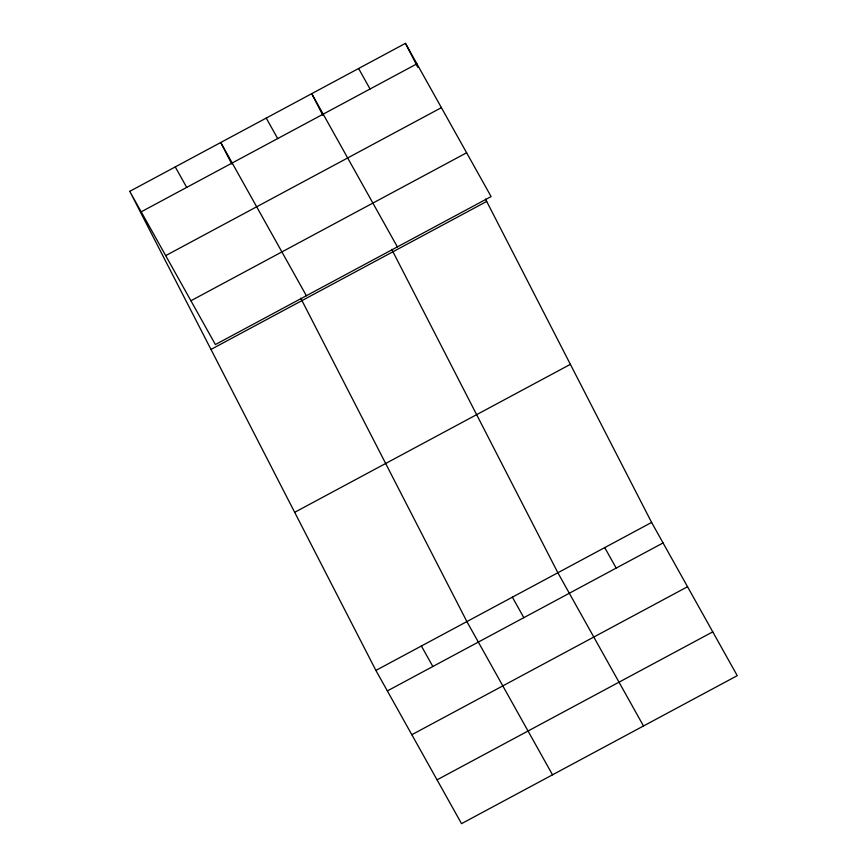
<?xml version="1.0" encoding="UTF-8"?>
<svg xmlns="http://www.w3.org/2000/svg" width="867" height="867" viewBox="0 0 867 867"><rect width="100%" height="100%" fill="white"/><g stroke="black" fill="none" stroke-linecap="round" stroke-linejoin="round"><path stroke-width="1.3" d="M129.757 191.336L405.463 43.35L491.101 196.581L215.395 344.557L129.757 191.336L375.899 670.419L461.537 823.65L737.243 675.664L651.605 522.443L485.466 199.052M141.213 211.819L416.919 63.844M165.695 255.624L441.401 107.649M190.913 300.751L466.619 152.776M210.984 349.434L486.69 201.447M294.672 512.321L570.378 364.346M375.899 670.419L651.605 522.443M387.354 690.912L663.06 542.937M411.825 734.717L687.542 586.731M437.055 779.845L712.761 631.87M358.602 68.504L370.046 88.998M604.732 547.597L616.188 568.091M397.368 246.889L311.73 93.669L322.806 115.224M643.498 725.982L557.86 572.751L391.721 249.371M266.234 118.085L277.689 138.568M512.375 597.168L523.82 617.662M306.376 295.723L220.738 142.502L231.814 164.058M552.517 774.816L466.88 621.585L300.741 298.205M175.253 166.919L186.708 187.402M421.384 646.002L432.839 666.495M405.463 43.35L417.775 67.301"/></g></svg>
